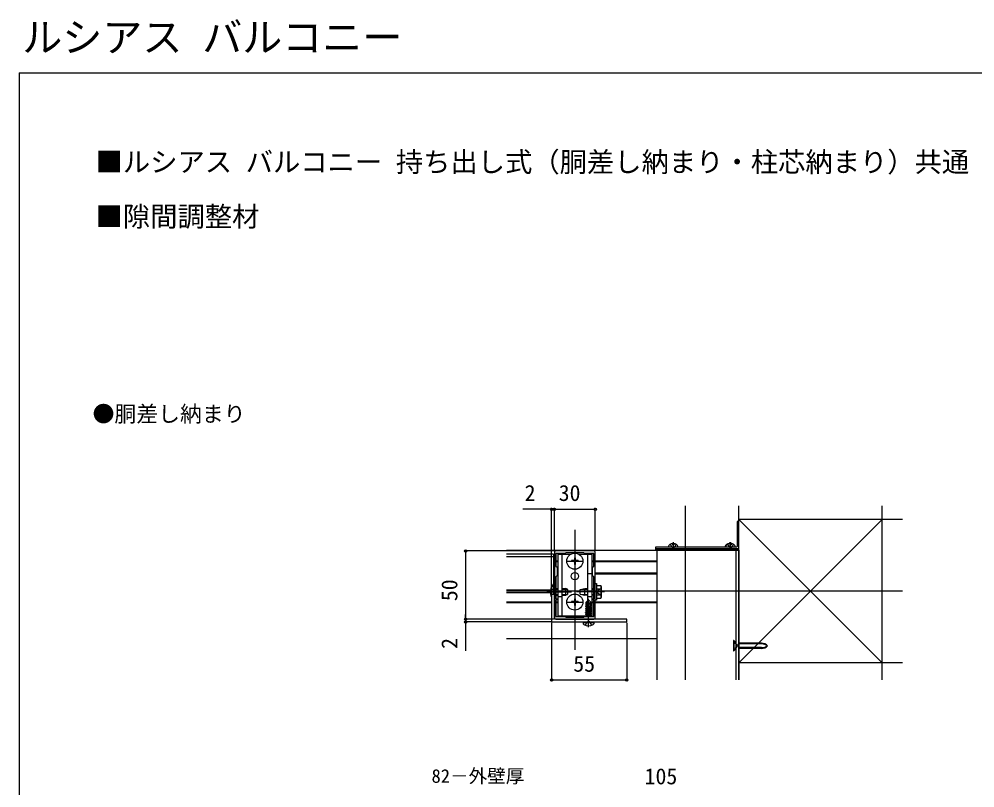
# Model space of a CAD drawing. Units: millimetres, scale not verified. Extents: x -700 to 700, y -1043 to 1037.
# Drawn here: x -700 to 0, y 474 to 1037 of the extents above; entities that cross this region are included whole.
import ezdxf
from ezdxf.enums import TextEntityAlignment as Align

# ---------------------------------------------------------------- set-up
doc = ezdxf.new("R2010")
doc.units = ezdxf.units.MM
doc.header["$LTSCALE"] = 6
for name, color, linetype in [('0-1_USER1', 3, 'Continuous'), ('0-2_YKK_11', 7, 'Continuous'), ('0-3_YKK_12', 2, 'Continuous'), ('0-4_YKK_13', 4, 'Continuous'), ('0-5_YKK_D', 6, 'Continuous'), ('0-6_YKK_ZWAK', 7, 'Continuous'), ('0-7_YSS_K', 3, 'Continuous')]:
    doc.layers.add(name, color=color, linetype=linetype)
doc.styles.add('ＭＳ ゴシック', font='')
doc.styles.get('ＭＳ ゴシック').set_extended_font_data('MS Gothic')

msp = doc.modelspace()

# ---------------------------------------------------------------- linework, layer by layer
at = {"layer": '0-2_YKK_11'}
for p, q in [((-308, 646.3), (-308, 598.3)), ((-279, 647.3), (-307, 647.3)), ((-278, 598.3), (-278, 646.3)), ((-307, 597.3), (-279, 597.3))]:
    msp.add_line(p, q, dxfattribs=at)
for points in [[(-306.9, 628.4), (-306.9, 612.3), (-306, 612.3), (-306, 611.5), (-306.9, 611.5), (-306.9, 599.3), (-300, 599.3), (-299.5, 598.8), (-286.5, 598.8), (-286, 599.3), (-279.1, 599.3), (-279.1, 611.5), (-280, 611.5), (-280, 612.3), (-279.1, 612.3), (-279.1, 628.4), (-280, 629.3), (-280, 635.3), (-279.1, 636.2), (-279.1, 645.3), (-286, 645.3), (-286.5, 645.8), (-299.5, 645.8), (-300, 645.3), (-306.9, 645.3), (-306.9, 636.2), (-306, 635.3), (-306, 629.3)], [(-310, 595.3), (-255, 595.3), (-255, 597.3), (-308, 597.3), (-308, 615.3), (-310, 615.3)]]:
    msp.add_lwpolyline(points, close=True, dxfattribs=at)
for centre, start, end in [((-307, 646.3), 90.00001, 179.99999), ((-279, 646.3), 0.00001, 89.99999), ((-307, 598.3), 180.00001, 269.99999), ((-279, 598.3), 270.00001, 359.99999)]:
    msp.add_arc(centre, 1, start, end, dxfattribs=at)
at = {"layer": '0-3_YKK_12'}
for p, q in [((-293, 662.8), (-293, 574.8)), ((-221, 653.597), (-221, 647.797)), ((-179.5, 653.597), (-179.5, 647.797)), ((-179, 653.597), (-179, 647.797)), ((-343, 647.797), (-233, 647.797)), ((-308.5, 645), (-343, 645)), ((-308.5, 645), (-308.5, 623.2)), ((-293, 646.097), (-293, 633.497)), ((-233, 647.797), (-233, 552.797)), ((-173, 647.797), (-233, 647.797)), ((-175, 647.797), (-175, 552.797)), ((-173, 647.797), (-173, 552.797)), ((-308.5, 643), (-343, 643)), ((-308, 640.097), (-308.5, 640.097)), ((-308, 639.497), (-308.5, 639.497)), ((-306.9, 640.097), (-305.5, 640.097)), ((-306.9, 639.497), (-305.5, 639.497)), ((-299.3, 639.797), (-286.7, 639.797)), ((-280.5, 640.097), (-279.1, 640.097)), ((-280.5, 639.497), (-279.1, 639.497)), ((-278, 640.097), (-233, 640.097)), ((-278, 639.497), (-233, 639.497)), ((-308.5, 631.097), (-308, 631.097)), ((-308.5, 630.497), (-308, 630.497)), ((-306, 631.097), (-305.5, 631.097)), ((-306, 630.497), (-305.5, 630.497)), ((-280.5, 631.097), (-280, 631.097)), ((-280.5, 630.497), (-280, 630.497)), ((-278, 631.097), (-233, 631.097)), ((-278, 630.497), (-233, 630.497)), ((-310.889, 618.6), (-343, 618.6)), ((-53, 617.797), (-343, 617.797)), ((-310.968, 616.6), (-343, 616.6)), ((-313.5, 617.3), (-295.5, 617.3)), ((-293, 616.1), (-293, 603.5)), ((-271.2, 617.3), (-291.7, 617.3)), ((-150.202, 617.797), (-178.31, 617.797)), ((-343, 610.097), (-310, 610.097)), ((-343, 609.497), (-310, 609.497)), ((-306.9, 610.097), (-305.5, 610.097)), ((-306.9, 609.497), (-305.5, 609.497)), ((-299.3, 609.8), (-286.7, 609.8)), ((-283, 591.4), (-283, 612.3)), ((-280.5, 610.097), (-279.1, 610.097)), ((-280.5, 609.497), (-279.1, 609.497)), ((-278, 610.097), (-233, 610.097)), ((-278, 609.497), (-233, 609.497)), ((-233, 582.797), (-343, 582.797))]:
    msp.add_line(p, q, dxfattribs=at)
at = {"layer": '0-4_YKK_13'}
for p, q in [((-174.2, 668.497), (-174.2, 650.397)), ((-173.3, 668.797), (-173.9, 668.797)), ((-173, 649.097), (-173, 668.497)), ((-223.05, 652.062), (-222.145, 650.247)), ((-220.575, 652.575), (-220.575, 651.697)), ((-218.95, 652.062), (-219.855, 650.247)), ((-181.05, 652.062), (-180.145, 650.247)), ((-179.925, 652.575), (-179.925, 652.494)), ((-178.575, 652.575), (-178.575, 651.697)), ((-176.95, 652.062), (-177.855, 650.247)), ((-305.5, 644.8), (-305.5, 599.8)), ((-305.5, 644.8), (-296.127, 644.8)), ((-302.3, 599.8), (-302.3, 644.8)), ((-289.873, 644.8), (-280.5, 644.8)), ((-283.7, 644.8), (-283.7, 610.75)), ((-280.5, 644.8), (-280.5, 599.8)), ((-234, 649.797), (-234, 649.097)), ((-174.5, 650.097), (-233.7, 650.097)), ((-233.7, 648.797), (-173.3, 648.797)), ((-217.404, 650.097), (-224.596, 650.097)), ((-221, 649.638), (-222.145, 650.247)), ((-221, 649.638), (-219.855, 650.247)), ((-175.904, 650.097), (-183.096, 650.097)), ((-175.404, 650.097), (-182.596, 650.097)), ((-179, 649.638), (-180.145, 650.247)), ((-179, 649.638), (-177.855, 650.247)), ((-295.5, 640.147), (-295.5, 639.447)), ((-293.85, 640.147), (-295.5, 640.147)), ((-293.85, 639.447), (-295.5, 639.447)), ((-292.65, 642.297), (-293.35, 642.297)), ((-293.35, 642.297), (-293.35, 640.647)), ((-293.35, 638.947), (-293.35, 637.297)), ((-292.65, 637.297), (-293.35, 637.297)), ((-292.65, 642.297), (-292.65, 640.647)), ((-292.65, 638.947), (-292.65, 637.297)), ((-290.5, 640.147), (-292.15, 640.147)), ((-290.5, 639.447), (-292.15, 639.447)), ((-290.5, 640.147), (-290.5, 639.447)), ((-283.7, 630.8), (-280.5, 630.8)), ((-308, 615), (-308, 623.2)), ((-310.611, 619.8), (-308, 618.526)), ((-309.586, 615.3), (-308, 616.074)), ((-306.9, 619.8), (-305.5, 619.8)), ((-306.9, 619.146), (-305.5, 619.146)), ((-302.3, 619.8), (-299.7, 619.8)), ((-302.3, 619.146), (-298.31, 619.146)), ((-298, 619), (-299.7, 619.8)), ((-298, 615.6), (-298, 619)), ((-289.2, 619.05), (-285.6, 619.8)), ((-289.2, 615.55), (-289.2, 619.05)), ((-287.933, 619.314), (-283.7, 619.314)), ((-285.6, 619.8), (-283.7, 619.8)), ((-285.6, 614.8), (-285.6, 619.8)), ((-280.5, 619.8), (-279.1, 619.8)), ((-280.5, 619.314), (-279.1, 619.314)), ((-277.2, 621.919), (-274.057, 621.919)), ((-277.2, 621.919), (-277.2, 612.681)), ((-277.2, 619.8), (-277.2, 614.8)), ((-277.2, 619.609), (-274.057, 619.609)), ((-273.7, 621.3), (-274.057, 621.919)), ((-273.7, 621.3), (-273.7, 613.3)), ((-310.611, 614.8), (-309.98, 615.108)), ((-306.9, 615.454), (-305.5, 615.454)), ((-306.9, 614.8), (-305.5, 614.8)), ((-305.5, 613.8), (-302.3, 613.8)), ((-302.3, 615.454), (-298.31, 615.454)), ((-298, 615.6), (-299.7, 614.8)), ((-295.5, 610.15), (-295.5, 609.45)), ((-293.85, 610.15), (-295.5, 610.15)), ((-293.85, 609.45), (-295.5, 609.45)), ((-292.65, 612.3), (-293.35, 612.3)), ((-293.35, 612.3), (-293.35, 610.65)), ((-292.65, 612.3), (-292.65, 610.65)), ((-290.5, 610.15), (-292.15, 610.15)), ((-290.5, 609.45), (-292.15, 609.45)), ((-290.5, 610.15), (-290.5, 609.45)), ((-289.2, 615.55), (-285.6, 614.8)), ((-287.933, 615.286), (-283.7, 615.286)), ((-283.7, 614.8), (-285.6, 614.8)), ((-283.15, 611.3), (-284.7, 609.75)), ((-284.7, 606.781), (-284.7, 609.75)), ((-284.7, 609.75), (-284.4, 609.626)), ((-284.4, 609.626), (-283.15, 610.876)), ((-284.4, 605.348), (-284.4, 609.626)), ((-284.332, 605.177), (-283.15, 610.876)), ((-283.91, 605.293), (-283, 609.678)), ((-283.7, 613.8), (-280.5, 613.8)), ((-282.85, 611.3), (-283.15, 611.3)), ((-283.15, 610.876), (-283.15, 611.3)), ((-283, 609.678), (-283, 611.3)), ((-283, 609.678), (-282.85, 611.3)), ((-282.85, 611.3), (-281.3, 609.75)), ((-282.257, 608.947), (-281.3, 609.75)), ((-281.3, 606.9), (-281.3, 609.75)), ((-280.5, 615.286), (-279.1, 615.286)), ((-279.1, 614.8), (-280.5, 614.8)), ((-277.2, 614.991), (-274.057, 614.991)), ((-277.2, 612.681), (-274.057, 612.681)), ((-273.7, 613.3), (-274.057, 612.681)), ((-293.35, 608.95), (-293.35, 607.3)), ((-292.65, 607.3), (-293.35, 607.3)), ((-292.65, 608.95), (-292.65, 607.3)), ((-285.1, 605.15), (-284.387, 605.269)), ((-284.332, 605.178), (-285.1, 605.05)), ((-285.1, 605.05), (-285.1, 605.15)), ((-285.1, 605.05), (-284.55, 604.732)), ((-285.1, 603.75), (-280.9, 604.45)), ((-280.9, 604.35), (-285.1, 603.65)), ((-285.1, 603.65), (-285.1, 603.75)), ((-285.1, 603.65), (-284.55, 603.332)), ((-285.1, 602.35), (-280.9, 603.05)), ((-280.9, 602.95), (-285.1, 602.25)), ((-285.1, 602.25), (-285.1, 602.35)), ((-285.1, 602.25), (-284.55, 601.932)), ((-285, 606.608), (-284.7, 606.781)), ((-285, 606.608), (-284.4, 606.724)), ((-285, 606.392), (-285, 606.608)), ((-285, 606.392), (-284.4, 606.491)), ((-285, 606.392), (-284.55, 606.132)), ((-284.7, 606.9), (-284.4, 606.9)), ((-284.55, 606.132), (-284.397, 606.167)), ((-284.55, 605.468), (-284.55, 606.132)), ((-284.55, 604.732), (-281.45, 605.432)), ((-284.55, 604.068), (-284.55, 604.732)), ((-284.55, 603.332), (-281.45, 604.032)), ((-284.55, 602.668), (-284.55, 603.332)), ((-284.55, 601.932), (-281.45, 602.632)), ((-280.9, 605.75), (-283.926, 605.246)), ((-283.898, 605.35), (-280.9, 605.85)), ((-283.84, 605.628), (-281.45, 606.168)), ((-283.695, 606.325), (-281.45, 606.832)), ((-283.635, 606.617), (-281.917, 606.9)), ((-283.58, 606.884), (-283.496, 606.9)), ((-283.576, 606.9), (-281.3, 606.9)), ((-281.3, 606.9), (-281.45, 606.832)), ((-281.45, 606.168), (-281.45, 606.832)), ((-280.9, 605.85), (-281.45, 606.168)), ((-280.9, 605.75), (-281.45, 605.432)), ((-281.45, 604.768), (-281.45, 605.432)), ((-280.9, 604.45), (-281.45, 604.768)), ((-280.9, 604.35), (-281.45, 604.032)), ((-281.45, 603.368), (-281.45, 604.032)), ((-280.9, 603.05), (-281.45, 603.368)), ((-280.9, 602.95), (-281.45, 602.632)), ((-281.45, 601.968), (-281.45, 602.632)), ((-280.9, 605.75), (-280.9, 605.85)), ((-280.9, 604.35), (-280.9, 604.45)), ((-280.9, 602.95), (-280.9, 603.05)), ((-305.5, 599.8), (-284.667, 599.8)), ((-287, 594.8), (-286.912, 595.3)), ((-286.912, 595.3), (-279.088, 595.3)), ((-285.1, 600.95), (-280.9, 601.65)), ((-280.9, 601.55), (-285.1, 600.85)), ((-285.1, 600.85), (-285.1, 600.95)), ((-285.1, 600.85), (-284.55, 600.532)), ((-285.1, 599.55), (-280.9, 600.25)), ((-280.9, 600.15), (-285.1, 599.45)), ((-285.1, 599.45), (-285.1, 599.55)), ((-285.1, 599.45), (-284.84, 599.3)), ((-284.55, 601.268), (-284.55, 601.932)), ((-284.55, 600.532), (-281.45, 601.232)), ((-284.55, 599.868), (-284.55, 600.532)), ((-283.808, 599.3), (-281.45, 599.832)), ((-280.9, 601.65), (-281.45, 601.968)), ((-280.9, 601.55), (-281.45, 601.232)), ((-281.45, 600.568), (-281.45, 601.232)), ((-280.9, 600.25), (-281.45, 600.568)), ((-280.9, 600.15), (-281.45, 599.832)), ((-281.45, 599.3), (-281.45, 599.832)), ((-281.45, 599.8), (-280.5, 599.8)), ((-280.9, 601.55), (-280.9, 601.65)), ((-280.9, 600.15), (-280.9, 600.25)), ((-279, 594.8), (-279.088, 595.3)), ((-287, 594.8), (-286.859, 593.998)), ((-287, 594.8), (-279, 594.8)), ((-279, 594.8), (-279.142, 593.998)), ((-175, 580.047), (-176.55, 581.597)), ((-176.55, 581.597), (-176.55, 573.997)), ((-174.584, 578.942), (-176.8, 580.047)), ((-174.584, 576.652), (-176.8, 575.547)), ((-175, 575.547), (-176.55, 573.997)), ((-174.584, 578.942), (-173.975, 577.797)), ((-174.584, 576.652), (-173.975, 577.797)), ((-173, 579.654), (-172.763, 579.697)), ((-172.763, 579.122), (-173, 579.18)), ((-172.763, 576.472), (-173, 576.414)), ((-173, 575.939), (-172.763, 575.897)), ((-156.181, 579.697), (-172.763, 579.697)), ((-172.763, 579.697), (-172.763, 575.897)), ((-156.181, 579.122), (-172.763, 579.122)), ((-156.181, 576.472), (-172.763, 576.472)), ((-156.181, 575.897), (-172.763, 575.897)), ((-176.8, 573.997), (-176.55, 573.997))]:
    msp.add_line(p, q, dxfattribs=at)
for points in [[(-221.425, 652.575), (-221.425, 651.697), (-220.575, 651.697)], [(-179.425, 652.575), (-179.425, 651.697), (-178.575, 651.697)], [(-308.509, 615.3), (-308.509, 623.2), (-308, 623.2)], [(-302.3, 614.8), (-299.7, 614.8), (-299.7, 619.8)], [(-273.7, 619.5), (-275.853, 618.45), (-276.464, 617.3)], [(-273.7, 615.1), (-275.853, 616.15), (-276.464, 617.3)], [(-283, 609.678), (-282.257, 608.947), (-282.1, 606.9)], [(-285.1, 605.15), (-284.55, 605.468), (-284.4, 605.501)], [(-285.1, 603.75), (-284.55, 604.068), (-281.45, 604.768)], [(-285.1, 602.35), (-284.55, 602.668), (-281.45, 603.368)], [(-285.3, 592.821), (-284.145, 595.137), (-283, 595.746)], [(-285.1, 600.95), (-284.55, 601.268), (-281.45, 601.968)], [(-285.1, 599.55), (-284.55, 599.868), (-281.45, 600.568)], [(-280.7, 592.821), (-281.855, 595.137), (-283, 595.746)], [(-176.55, 581.597), (-176.8, 581.597), (-176.8, 573.997)]]:
    msp.add_lwpolyline(points, dxfattribs=at)
for points in [[(-173, 648.797), (-234, 648.797), (-234, 647.797), (-173, 647.797)], [(-278, 611.3), (-278, 623.3), (-277.2, 623.3), (-277.2, 611.3)]]:
    msp.add_lwpolyline(points, close=True, dxfattribs=at)
for centre, radius in [((-293, 639.797), 5.9), ((-293, 628.8), 2.75), ((-293, 609.8), 5.9)]:
    msp.add_circle(centre, radius, dxfattribs=at)
for centre, radius, start, end in [((-173.9, 668.497), 0.3, 90, 180), ((-173.3, 668.497), 0.3, 0, 90), ((-221, 648.397), 4.2, 95.80773, 152.71904), ((-221, 648.397), 4.2, 27.28096, 84.19227), ((-179.5, 648.397), 4.2, 95.80773, 152.71904), ((-179, 648.397), 4.2, 95.80773, 152.71904), ((-179, 648.397), 4.2, 27.28096, 84.19227), ((-233.7, 649.797), 0.3, 90, 180), ((-233.7, 649.097), 0.3, 180, 270), ((-224.596, 650.251), 0.154, 152.71904, 270), ((-217.404, 650.251), 0.154, 270, 27.28096), ((-183.096, 650.251), 0.154, 152.71904, 270), ((-182.596, 650.251), 0.154, 152.71904, 270), ((-175.404, 650.251), 0.154, 270, 27.28096), ((-174.5, 650.397), 0.3, 270, 360), ((-173.3, 649.097), 0.3, 270, 0), ((-293.85, 640.647), 0.5, 270, 0), ((-293.85, 638.947), 0.5, 0, 90), ((-292.15, 640.647), 0.5, 180, 270), ((-292.15, 638.947), 0.5, 90, 180), ((-302.768, 617.3), 8.232, 134.2189, 208.53461), ((-275.745, 620.764), 2.045, 325.61575, 34.38425), ((-281.343, 617.3), 7.643, 342.41205, 17.58795), ((-293.85, 610.65), 0.5, 270, 0), ((-293.85, 608.95), 0.5, 0, 90), ((-292.15, 610.65), 0.5, 180, 270), ((-292.15, 608.95), 0.5, 90, 180), ((-275.745, 613.836), 2.045, 325.61575, 34.38425), ((-284.152, 605.348), 0.248, 180, 347.19096), ((-285.972, 594.154), 0.9, 190, 237.94412), ((-283, 598.9), 6.5, 237.94412, 302.05588), ((-280.028, 594.154), 0.9, 302.05588, 350), ((-156.181, 573.697), 6, 43.10467, 90), ((-156.181, 571.218), 7.904, 56.3423, 90), ((-156.181, 581.897), 6, 270, 316.89533), ((-156.181, 584.376), 7.904, 270, 303.6577)]:
    msp.add_arc(centre, radius, start, end, dxfattribs=at)
at = {"layer": '0-5_YKK_D'}
for p, q in [((-310, 677.797), (-331.073, 677.797)), ((-310, 616), (-310, 678.797)), ((-308, 677.797), (-310, 677.797)), ((-308, 647.3), (-308, 678.797)), ((-308, 647.3), (-308, 678.797)), ((-308, 677.797), (-278, 677.797)), ((-308, 677.797), (-304.6, 677.797)), ((-278, 647.3), (-278, 678.797)), ((-308, 647.3), (-374, 647.3)), ((-373, 647.3), (-373, 597.3)), ((-308.7, 597.3), (-374, 597.3)), ((-308.7, 597.3), (-374, 597.3)), ((-310.5, 595.3), (-374, 595.3)), ((-373, 597.3), (-373, 600.7)), ((-373, 597.3), (-373, 595.3)), ((-373, 595.3), (-373, 574.227)), ((-310, 594.8), (-310, 551.797)), ((-255, 594.6), (-255, 551.797)), ((-310, 552.797), (-255, 552.797))]:
    msp.add_line(p, q, dxfattribs=at)
for centre in [(-310, 677.797), (-308, 677.797), (-308, 677.797), (-278, 677.797), (-373, 647.3), (-373, 597.3), (-373, 597.3), (-373, 595.3), (-310, 552.797), (-255, 552.797)]:
    msp.add_circle(centre, 0.85, dxfattribs=at)
at = {"layer": '0-6_YKK_ZWAK'}
for q in [(-700, -1042.7), (700, 997.3)]:
    msp.add_line((-700, 997.3), q, dxfattribs=at)
at = {"layer": '0-7_YSS_K'}
for p, q in [((-212, 552.797), (-212, 680.297)), ((-173, 552.797), (-173, 680.297)), ((-68, 552.797), (-68, 680.297)), ((-53, 670.297), (-173, 670.297)), ((-68, 670.297), (-173, 565.297)), ((-68, 565.297), (-173, 670.297)), ((-53, 565.297), (-173, 565.297))]:
    msp.add_line(p, q, dxfattribs=at)

# ---------------------------------------------------------------- texts
at = {"layer": '0-1_USER1', "style": 'ＭＳ ゴシック'}
for s, height, p in [('ルシアス バルコニー', 21.48, (-697.664, 1006.13)), ('■ルシアス バルコニー 持ち出し式（胴差し納まり・柱芯納まり）共通 オプション', 14.66, (-644, 920.3)), ('■隙間調整材', 14.66, (-644, 880.3)), ('●胴差し納まり', 11.73, (-646.182, 738.209))]:
    msp.add_text(s, height=height, dxfattribs=at).set_placement(p, align=Align.BOTTOM_LEFT)
at = {"layer": '0-5_YKK_D', "style": 'ＭＳ ゴシック'}
for s, height, p in [('2', 11.73, (-329.755, 680.297)), ('30', 11.73, (-304.818, 680.297)), ('55', 11.73, (-294.136, 555.297)), ('82－外壁厚', 9.971, (-397.958, 474.501)), ('105', 11.73, (-241.891, 472.878))]:
    msp.add_text(s, height=height, dxfattribs=at).set_placement(p, align=Align.BOTTOM_LEFT)
for s, p in [('50', (-375.5, 610.482)), ('2', (-375.5, 575.545))]:
    msp.add_text(s, height=11.73, rotation=90, dxfattribs=at).set_placement(p, align=Align.BOTTOM_LEFT)

doc.saveas('drawing.dxf')
